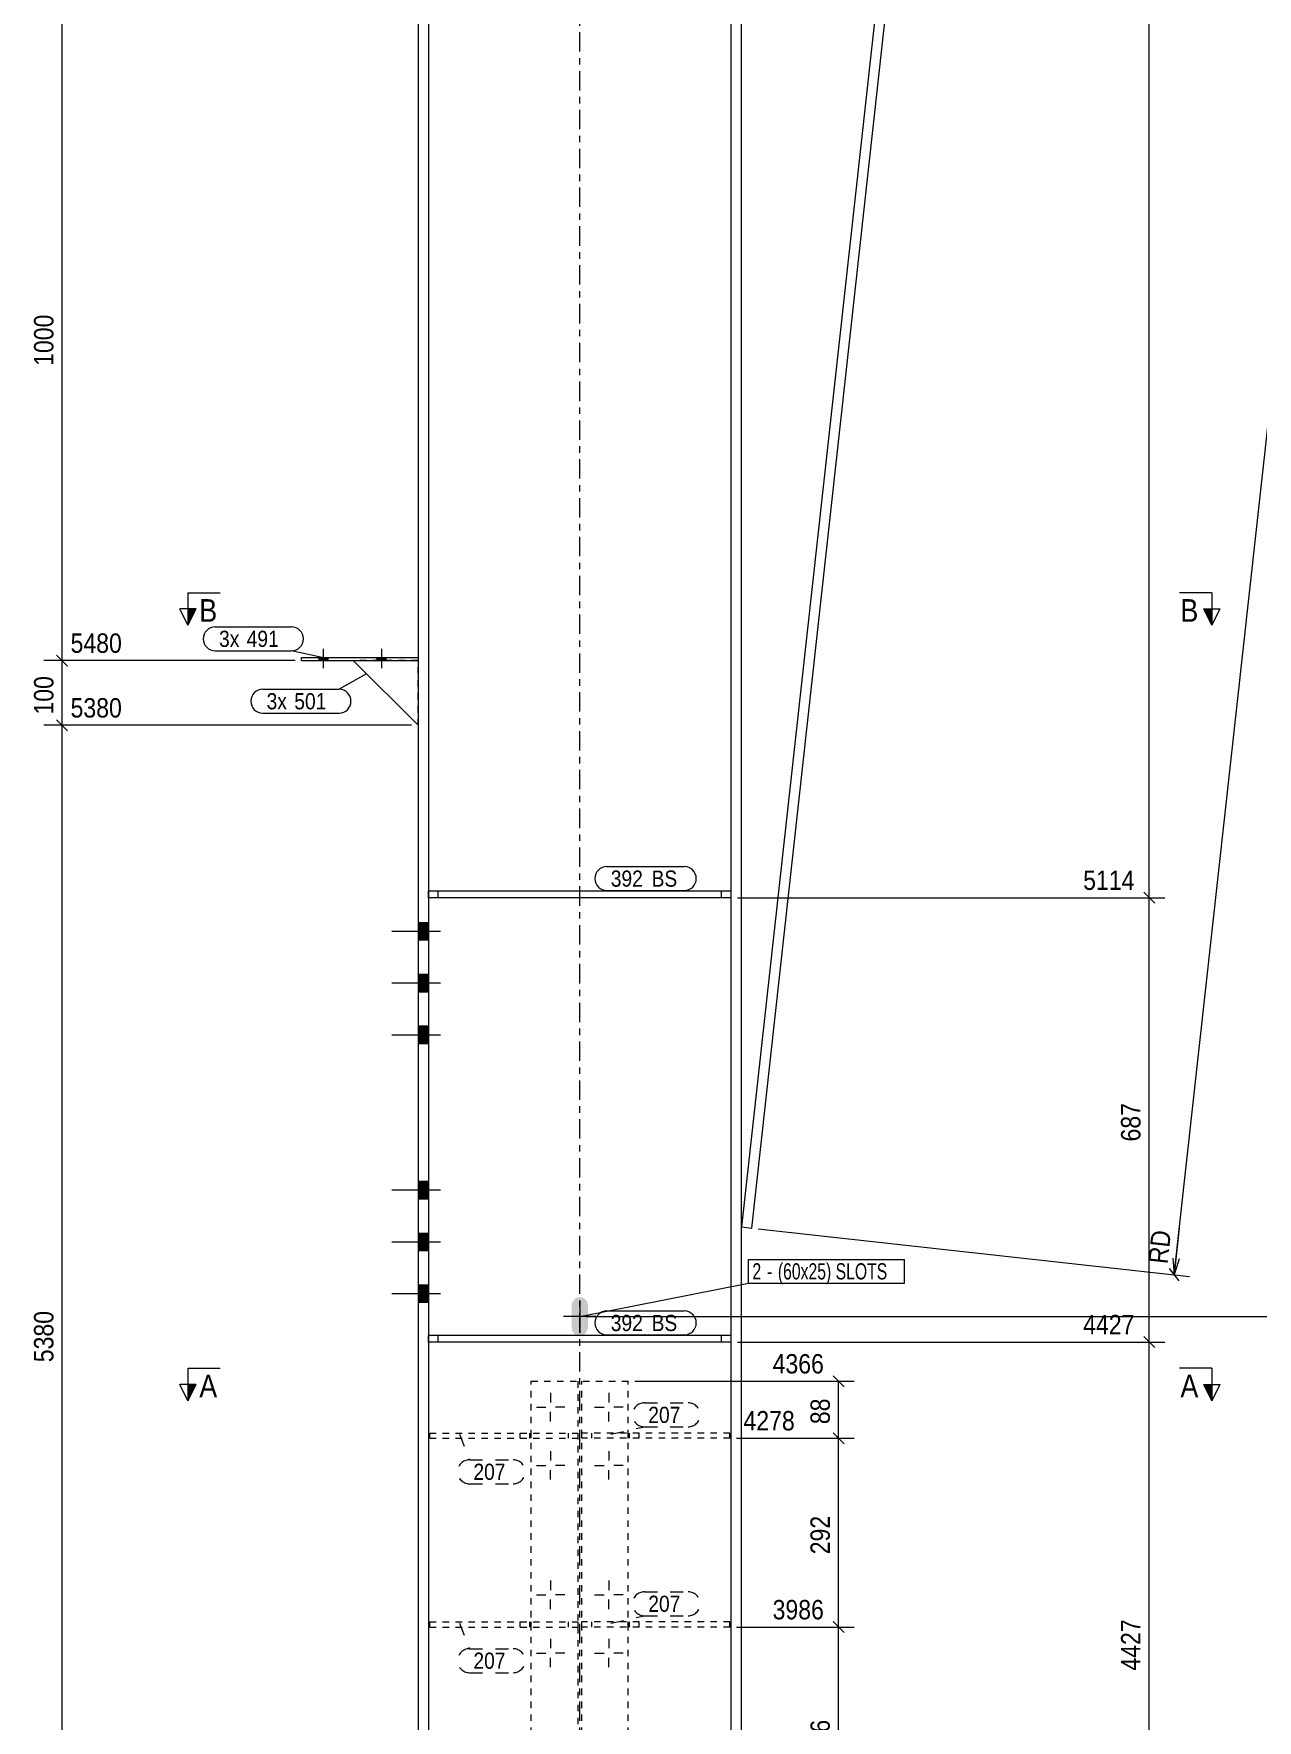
# Model space of a CAD drawing. Header units: millimetres. Extents: x 2 to 579, y 1 to 825.
# Drawn here: x 183 to 372.1, y 132.8 to 393.4 of the extents above; entities that cross this region are included whole.
import ezdxf

# ---------------------------------------------------------------- set-up
doc = ezdxf.new("R2010")
doc.units = ezdxf.units.MM
for name, pattern in [('XKITLINE00', [0]), ('XKITLINE01', [4, 1, -1, 1, -1]), ('XKITLINE02', [4, 2, -2]), ('XKITLINE03', [6, 3, -1, 1, -1])]:
    doc.linetypes.add(name, pattern=pattern)
for name, color, linetype, lineweight in [('Bolt', 3, 'Continuous', 0), ('BoltMark', 7, 'Continuous', 0), ('Dimensions', 7, 'Continuous', 0), ('Part', 2, 'Continuous', 0), ('PartMark', 7, 'Continuous', 0), ('Section', 6, 'Continuous', 0)]:
    doc.layers.add(name, color=color, linetype=linetype, lineweight=lineweight)
doc.styles.add('ARIAL', font='ARIAL.TTF')
doc.styles.add('ARIAL_NARROW', font='ARIALN.TTF')

# ---------------------------------------------------------------- blocks, each defined once
blk = doc.blocks.new('*A10')
at = {"layer": 'Bolt'}
for points in [[(243.95, 253.33), (242.35, 253.33), (242.35, 256.03), (243.95, 256.03)], [(243.95, 253.33), (242.35, 253.33), (242.35, 256.03), (243.95, 256.03)], [(243.95, 245.33), (242.35, 245.33), (242.35, 248.03), (243.95, 248.03)], [(243.95, 245.33), (242.35, 245.33), (242.35, 248.03), (243.95, 248.03)], [(243.95, 237.33), (242.35, 237.33), (242.35, 240.03), (243.95, 240.03)], [(243.95, 237.33), (242.35, 237.33), (242.35, 240.03), (243.95, 240.03)], [(243.95, 213.33), (242.35, 213.33), (242.35, 216.03), (243.95, 216.03)], [(243.95, 213.33), (242.35, 213.33), (242.35, 216.03), (243.95, 216.03)], [(243.95, 205.33), (242.35, 205.33), (242.35, 208.03), (243.95, 208.03)], [(243.95, 205.33), (242.35, 205.33), (242.35, 208.03), (243.95, 208.03)], [(243.95, 197.33), (242.35, 197.33), (242.35, 200.03), (243.95, 200.03)], [(243.95, 197.33), (242.35, 197.33), (242.35, 200.03), (243.95, 200.03)]]:
    blk.add_hatch(color=3, dxfattribs=at).paths.add_polyline_path(points, flags=17)
at = {"layer": 'Bolt', "color": 3, "linetype": 'XKITLINE00', "lineweight": 0}
for p, q in [((243.95, 256.03), (242.35, 256.03)), ((243.95, 256.03), (242.35, 256.03)), ((245.8, 254.68), (238.3, 254.68)), ((245.8, 254.68), (238.3, 254.68)), ((243.95, 253.33), (242.35, 253.33)), ((243.95, 253.33), (242.35, 253.33)), ((243.95, 248.03), (242.35, 248.03)), ((243.95, 248.03), (242.35, 248.03)), ((245.8, 246.68), (238.3, 246.68)), ((245.8, 246.68), (238.3, 246.68)), ((243.95, 245.33), (242.35, 245.33)), ((243.95, 245.33), (242.35, 245.33)), ((243.95, 240.03), (242.35, 240.03)), ((243.95, 240.03), (242.35, 240.03)), ((245.8, 238.68), (238.3, 238.68)), ((245.8, 238.68), (238.3, 238.68)), ((243.95, 237.33), (242.35, 237.33)), ((243.95, 237.33), (242.35, 237.33)), ((245.8, 214.68), (238.3, 214.68)), ((245.8, 214.68), (238.3, 214.68)), ((243.95, 216.03), (242.35, 216.03)), ((243.95, 216.03), (242.35, 216.03)), ((243.95, 213.33), (242.35, 213.33)), ((243.95, 213.33), (242.35, 213.33)), ((245.8, 206.68), (238.3, 206.68)), ((245.8, 206.68), (238.3, 206.68)), ((243.95, 208.03), (242.35, 208.03)), ((243.95, 208.03), (242.35, 208.03)), ((243.95, 205.33), (242.35, 205.33)), ((243.95, 205.33), (242.35, 205.33)), ((245.8, 198.68), (238.3, 198.68)), ((245.8, 198.68), (238.3, 198.68)), ((243.95, 200.03), (242.35, 200.03)), ((243.95, 200.03), (242.35, 200.03)), ((243.95, 197.33), (242.35, 197.33)), ((243.95, 197.33), (242.35, 197.33))]:
    blk.add_line(p, q, dxfattribs=at)
blk = doc.blocks.new('*A11')
at = {"layer": 'Bolt'}
blk.add_hatch(color=3, dxfattribs=at).paths.add_polyline_path([(267.83, 192.27), (267.35, 192.17), (266.87, 192.27), (266.47, 192.54), (266.2, 192.94), (266.1, 193.42), (266.1, 196.92), (266.2, 197.4), (266.47, 197.8), (266.87, 198.07), (267.35, 198.17), (267.83, 198.07), (268.24, 197.8), (268.51, 197.4), (268.6, 196.92), (268.6, 193.42), (268.51, 192.94), (268.24, 192.54)], flags=17)
at = {"layer": 'Bolt', "color": 3, "linetype": 'XKITLINE00', "lineweight": 0}
for p, q in [((267.35, 197.67), (267.35, 192.67)), ((269.85, 195.17), (264.85, 195.17))]:
    blk.add_line(p, q, dxfattribs=at)
blk = doc.blocks.new('*A12')
at = {"layer": 'Bolt'}
for points in [[(227.05, 296.55), (227.05, 297.05), (228.45, 297.05), (228.45, 296.55)], [(227.05, 296.55), (227.05, 297.05), (228.45, 297.05), (228.45, 296.55)], [(236.05, 296.55), (236.05, 297.05), (237.45, 297.05), (237.45, 296.55)], [(236.05, 296.55), (236.05, 297.05), (237.45, 297.05), (237.45, 296.55)]]:
    blk.add_hatch(color=3, dxfattribs=at).paths.add_polyline_path(points, flags=17)
at = {"layer": 'Bolt', "color": 3, "linetype": 'XKITLINE00', "lineweight": 0}
for p, q in [((227.75, 295.39), (227.75, 298.39)), ((227.75, 295.39), (227.75, 298.39)), ((236.75, 295.39), (236.75, 298.39)), ((236.75, 295.39), (236.75, 298.39)), ((227.05, 296.55), (227.05, 297.05)), ((227.05, 296.55), (227.05, 297.05)), ((228.45, 296.55), (228.45, 297.05)), ((228.45, 296.55), (228.45, 297.05)), ((236.05, 296.55), (236.05, 297.05)), ((236.05, 296.55), (236.05, 297.05)), ((237.45, 296.55), (237.45, 297.05)), ((237.45, 296.55), (237.45, 297.05))]:
    blk.add_line(p, q, dxfattribs=at)
blk = doc.blocks.new('*A21')
at = {"layer": 'Bolt', "color": 3, "linetype": 'XKITLINE00', "lineweight": 0}
for p, q in [((262.85, 183.37), (262.85, 181.9)), ((271.85, 183.37), (271.85, 181.9)), ((260.65, 181.17), (262.12, 181.17)), ((262.85, 178.97), (262.85, 180.44)), ((265.05, 181.17), (263.59, 181.17)), ((269.65, 181.17), (271.12, 181.17)), ((271.85, 178.97), (271.85, 180.44)), ((274.05, 181.17), (272.59, 181.17)), ((260.65, 172.17), (262.12, 172.17)), ((262.85, 174.37), (262.85, 172.9)), ((265.05, 172.17), (263.59, 172.17)), ((269.65, 172.17), (271.12, 172.17)), ((271.85, 174.37), (271.85, 172.9)), ((274.05, 172.17), (272.59, 172.17)), ((262.85, 169.97), (262.85, 171.44)), ((271.85, 169.97), (271.85, 171.44)), ((262.85, 154.37), (262.85, 152.9)), ((271.85, 154.37), (271.85, 152.9)), ((260.65, 152.17), (262.12, 152.17)), ((262.85, 149.97), (262.85, 151.44)), ((265.05, 152.17), (263.59, 152.17)), ((269.65, 152.17), (271.12, 152.17)), ((271.85, 149.97), (271.85, 151.44)), ((274.05, 152.17), (272.59, 152.17)), ((262.85, 145.37), (262.85, 143.9)), ((271.85, 145.37), (271.85, 143.9)), ((260.65, 143.17), (262.12, 143.17)), ((262.85, 140.97), (262.85, 142.44)), ((265.05, 143.17), (263.59, 143.17)), ((269.65, 143.17), (271.12, 143.17)), ((271.85, 140.97), (271.85, 142.44)), ((274.05, 143.17), (272.59, 143.17))]:
    blk.add_line(p, q, dxfattribs=at)
blk = doc.blocks.new('*A23')
at = {"layer": 'Part', "color": 2, "linetype": 'XKITLINE00', "lineweight": 0}
for p, q in [((242.35, 643.97), (242.35, 126.67)), ((243.95, 642.85), (243.95, 126.67)), ((290.75, 126.67), (290.75, 610.14)), ((292.35, 126.67), (292.35, 609.02))]:
    blk.add_line(p, q, dxfattribs=at)
at = {"layer": 'Part', "color": 7, "linetype": 'XKITLINE03', "lineweight": 0}
blk.add_line((267.35, 126.67), (267.35, 636.5), dxfattribs=at)
blk = doc.blocks.new('*A24')
at = {"layer": 'Part', "color": 2, "linetype": 'XKITLINE00', "lineweight": 0}
blk.add_line((232.35, 296.55), (242.35, 286.55), dxfattribs=at)
at = {"layer": 'Part', "color": 7, "linetype": 'XKITLINE01', "lineweight": 0}
for p, q in [((242.35, 296.55), (232.35, 296.55)), ((242.35, 286.55), (242.35, 296.55))]:
    blk.add_line(p, q, dxfattribs=at)
blk = doc.blocks.new('*A25')
at = {"layer": 'Part', "color": 2, "linetype": 'XKITLINE00', "lineweight": 0}
for p, q in [((224.35, 296.55), (224.35, 297.05)), ((224.35, 297.05), (242.35, 297.05)), ((224.35, 296.55), (242.35, 296.55))]:
    blk.add_line(p, q, dxfattribs=at)
at = {"layer": 'Part', "color": 7, "linetype": 'XKITLINE01', "lineweight": 0}
blk.add_line((242.35, 297.05), (242.35, 296.55), dxfattribs=at)
blk = doc.blocks.new('*A36')
at = {"layer": 'Part', "color": 7, "linetype": 'XKITLINE01', "lineweight": 0}
blk.add_line((292.35, 209.02), (292.35, 607.55), dxfattribs=at)
at = {"layer": 'Part', "color": 2, "linetype": 'XKITLINE00', "lineweight": 0}
for p, q in [((333.33, 580.38), (292.35, 209.02)), ((293.94, 208.85), (334.83, 579.33)), ((292.35, 209.02), (293.94, 208.85))]:
    blk.add_line(p, q, dxfattribs=at)
blk = doc.blocks.new('*A38')
at = {"layer": 'Part', "color": 7, "linetype": 'XKITLINE01', "lineweight": 0}
for p, q in [((290.75, 260.91), (243.95, 260.91)), ((243.95, 260.91), (243.95, 259.91)), ((245.45, 259.91), (245.45, 260.91)), ((289.25, 259.91), (289.25, 260.91)), ((290.75, 259.91), (290.75, 260.91)), ((290.75, 259.91), (243.95, 259.91))]:
    blk.add_line(p, q, dxfattribs=at)
blk = doc.blocks.new('*A39')
at = {"layer": 'Part', "color": 2, "linetype": 'XKITLINE00', "lineweight": 0}
for p, q in [((290.75, 260.91), (243.95, 260.91)), ((290.75, 259.91), (243.95, 259.91))]:
    blk.add_line(p, q, dxfattribs=at)
at = {"layer": 'Part', "color": 7, "linetype": 'XKITLINE01', "lineweight": 0}
for p, q in [((243.95, 259.91), (243.95, 260.91)), ((245.45, 259.91), (245.45, 260.91)), ((289.25, 259.91), (289.25, 260.91)), ((290.75, 259.91), (290.75, 260.91))]:
    blk.add_line(p, q, dxfattribs=at)
blk = doc.blocks.new('*A40')
at = {"layer": 'Part', "color": 7, "linetype": 'XKITLINE01', "lineweight": 0}
for p, q in [((290.75, 192.23), (243.95, 192.23)), ((243.95, 192.23), (243.95, 191.23)), ((290.75, 191.23), (243.95, 191.23)), ((245.45, 191.23), (245.45, 192.23)), ((289.25, 191.23), (289.25, 192.23)), ((290.75, 191.23), (290.75, 192.23))]:
    blk.add_line(p, q, dxfattribs=at)
blk = doc.blocks.new('*A41')
at = {"layer": 'Part', "color": 2, "linetype": 'XKITLINE00', "lineweight": 0}
for p, q in [((290.75, 192.23), (243.95, 192.23)), ((290.75, 191.23), (243.95, 191.23))]:
    blk.add_line(p, q, dxfattribs=at)
at = {"layer": 'Part', "color": 7, "linetype": 'XKITLINE01', "lineweight": 0}
for p, q in [((243.95, 191.23), (243.95, 192.23)), ((245.45, 191.23), (245.45, 192.23)), ((289.25, 191.23), (289.25, 192.23)), ((290.75, 191.23), (290.75, 192.23))]:
    blk.add_line(p, q, dxfattribs=at)
blk = doc.blocks.new('*A43')
at = {"layer": 'Part', "color": 7, "linetype": 'XKITLINE03', "lineweight": 0}
for p, q in [((267.35, 126.67), (267.35, 195.17)), ((267.35, 101.57), (267.35, 126.57))]:
    blk.add_line(p, q, dxfattribs=at)
at = {"layer": 'Part', "color": 7, "linetype": 'XKITLINE01', "lineweight": 0}
for p, q in [((259.85, 126.67), (259.85, 185.17)), ((259.85, 185.17), (274.85, 185.17)), ((267.03, 185.17), (267.03, 126.67)), ((267.68, 126.67), (267.68, 185.17)), ((274.85, 126.67), (274.85, 185.17)), ((259.85, 111.57), (259.85, 126.57)), ((267.03, 126.57), (267.03, 111.57)), ((267.68, 111.57), (267.68, 126.57)), ((274.85, 111.57), (274.85, 126.57)), ((259.85, 111.57), (274.85, 111.57))]:
    blk.add_line(p, q, dxfattribs=at)
blk = doc.blocks.new('*A44')
at = {"layer": 'Part', "color": 7, "linetype": 'XKITLINE01', "lineweight": 0}
for p, q in [((290.55, 147.97), (267.68, 147.97)), ((267.68, 147.17), (267.68, 147.97)), ((290.55, 147.17), (267.68, 147.17)), ((269.18, 147.97), (269.18, 147.17)), ((274.85, 147.17), (274.85, 147.97)), ((275.05, 147.17), (275.05, 147.97)), ((276.55, 147.17), (276.55, 147.97)), ((290.55, 147.17), (290.55, 147.97))]:
    blk.add_line(p, q, dxfattribs=at)
blk = doc.blocks.new('*A45')
at = {"layer": 'Part', "color": 7, "linetype": 'XKITLINE01', "lineweight": 0}
for p, q in [((244.15, 147.97), (267.03, 147.97)), ((244.15, 147.17), (244.15, 147.97)), ((244.15, 147.17), (267.03, 147.17)), ((258.15, 147.17), (258.15, 147.97)), ((259.65, 147.17), (259.65, 147.97)), ((259.85, 147.17), (259.85, 147.97)), ((265.53, 147.97), (265.53, 147.17)), ((267.03, 147.97), (267.03, 147.17))]:
    blk.add_line(p, q, dxfattribs=at)
blk = doc.blocks.new('*A46')
at = {"layer": 'Part', "color": 7, "linetype": 'XKITLINE01', "lineweight": 0}
for p, q in [((290.55, 177.17), (267.68, 177.17)), ((267.68, 176.37), (267.68, 177.17)), ((290.55, 176.37), (267.68, 176.37)), ((269.18, 177.17), (269.18, 176.37)), ((274.85, 176.37), (274.85, 177.17)), ((275.05, 176.37), (275.05, 177.17)), ((276.55, 176.37), (276.55, 177.17)), ((290.55, 176.37), (290.55, 177.17))]:
    blk.add_line(p, q, dxfattribs=at)
blk = doc.blocks.new('*A47')
at = {"layer": 'Part', "color": 7, "linetype": 'XKITLINE01', "lineweight": 0}
for p, q in [((244.15, 177.17), (267.03, 177.17)), ((244.15, 176.37), (244.15, 177.17)), ((244.15, 176.37), (267.03, 176.37)), ((258.15, 176.37), (258.15, 177.17)), ((259.65, 176.37), (259.65, 177.17)), ((259.85, 176.37), (259.85, 177.17)), ((265.53, 177.17), (265.53, 176.37)), ((267.03, 177.17), (267.03, 176.37))]:
    blk.add_line(p, q, dxfattribs=at)
blk = doc.blocks.new('*A136')
at = {"layer": 'PartMark', "color": 7, "linetype": 'XKITLINE00', "lineweight": 0}
for p, q in [((271.54, 264.71), (283.5, 264.71)), ((271.54, 261.01), (283.5, 261.01))]:
    blk.add_line(p, q, dxfattribs=at)
for centre, start, end in [((271.54, 262.86), 90, 270), ((283.5, 262.86), 270, 90)]:
    blk.add_arc(centre, 1.85, start, end, dxfattribs=at)
at = {"layer": 'PartMark', "color": 3, "style": 'ARIAL', "width": 0.85}
for s, p in [('392', (272.14, 261.61)), ('BS', (278.45, 261.61))]:
    blk.add_text(s, height=2.5, dxfattribs=at).set_placement(p)
blk = doc.blocks.new('*A137')
at = {"layer": 'PartMark', "color": 7, "linetype": 'XKITLINE00', "lineweight": 0}
for p, q in [((271.54, 196.03), (283.5, 196.03)), ((271.54, 192.33), (283.5, 192.33))]:
    blk.add_line(p, q, dxfattribs=at)
for centre, start, end in [((271.54, 194.18), 90, 270), ((283.5, 194.18), 270, 90)]:
    blk.add_arc(centre, 1.85, start, end, dxfattribs=at)
at = {"layer": 'PartMark', "color": 3, "style": 'ARIAL', "width": 0.85}
for s, p in [('392', (272.14, 192.93)), ('BS', (278.45, 192.93))]:
    blk.add_text(s, height=2.5, dxfattribs=at).set_placement(p)
blk = doc.blocks.new('*A138')
at = {"layer": 'Section'}
for points in [[(208.04, 304.55), (206.79, 302.05), (206.79, 304.55)], [(365.04, 304.55), (365.04, 302.05), (363.79, 304.55)]]:
    blk.add_hatch(color=3, dxfattribs=at).paths.add_polyline_path(points, flags=17)
at = {"layer": 'Section', "color": 1, "linetype": 'XKITLINE00', "lineweight": 0}
for p, q in [((206.79, 307.05), (211.79, 307.05)), ((206.79, 307.05), (206.79, 302.05)), ((365.04, 307.05), (360.04, 307.05)), ((365.04, 307.05), (365.04, 302.05))]:
    blk.add_line(p, q, dxfattribs=at)
at = {"layer": 'Section', "color": 3, "linetype": 'XKITLINE00', "lineweight": 0}
for p, q in [((206.79, 302.05), (205.54, 304.55)), ((208.04, 304.55), (205.54, 304.55)), ((206.79, 302.05), (208.04, 304.55)), ((363.79, 304.55), (366.29, 304.55)), ((365.04, 302.05), (363.79, 304.55)), ((366.29, 304.55), (365.04, 302.05))]:
    blk.add_line(p, q, dxfattribs=at)
at = {"layer": 'Section', "color": 7, "style": 'ARIAL', "width": 0.85}
for p in [(208.54, 302.55), (360.18, 302.55)]:
    blk.add_text('B', height=3.5, dxfattribs=at).set_placement(p)
blk = doc.blocks.new('*A141')
at = {"layer": 'Section'}
for points in [[(208.04, 184.67), (206.79, 182.17), (206.79, 184.67)], [(365.04, 184.67), (365.04, 182.17), (363.79, 184.67)]]:
    blk.add_hatch(color=3, dxfattribs=at).paths.add_polyline_path(points, flags=17)
at = {"layer": 'Section', "color": 1, "linetype": 'XKITLINE00', "lineweight": 0}
for p, q in [((206.79, 187.17), (211.79, 187.17)), ((206.79, 187.17), (206.79, 182.17)), ((365.04, 187.17), (360.04, 187.17)), ((365.04, 187.17), (365.04, 182.17))]:
    blk.add_line(p, q, dxfattribs=at)
at = {"layer": 'Section', "color": 3, "linetype": 'XKITLINE00', "lineweight": 0}
for p, q in [((206.79, 182.17), (205.54, 184.67)), ((208.04, 184.67), (205.54, 184.67)), ((206.79, 182.17), (208.04, 184.67)), ((363.79, 184.67), (366.29, 184.67)), ((365.04, 182.17), (363.79, 184.67)), ((366.29, 184.67), (365.04, 182.17))]:
    blk.add_line(p, q, dxfattribs=at)
at = {"layer": 'Section', "color": 7, "style": 'ARIAL', "width": 0.85}
for p in [(208.54, 182.67), (360.18, 182.67)]:
    blk.add_text('A', height=3.5, dxfattribs=at).set_placement(p)
blk = doc.blocks.new('*A153')
at = {"layer": 'Dimensions', "color": 7, "linetype": 'XKITLINE00', "lineweight": 0}
for p, q in [((291.55, 147.17), (309.75, 147.17)), ((306.5, 148.02), (308.2, 146.32)), ((307.35, 111.57), (307.35, 147.17)), ((306.5, 112.42), (308.2, 110.72)), ((275.85, 111.57), (309.75, 111.57))]:
    blk.add_line(p, q, dxfattribs=at)
at = {"layer": 'Dimensions', "color": 3}
for p in [(307.35, 147.17), (307.35, 111.57)]:
    blk.add_point(p, dxfattribs=at)
at = {"layer": 'Dimensions', "color": 3, "style": 'ARIAL', "width": 0.85}
blk.add_text('3986', height=3, dxfattribs=at).set_placement((297.15, 148.37))
blk.add_text('3856', height=3, rotation=90.0002, dxfattribs=at).set_placement((306, 124.92))
blk = doc.blocks.new('*A154')
at = {"layer": 'Dimensions', "color": 7, "linetype": 'XKITLINE00', "lineweight": 0}
for p, q in [((291.55, 176.37), (309.75, 176.37)), ((306.5, 177.22), (308.2, 175.52)), ((307.35, 147.17), (307.35, 176.37)), ((291.55, 147.17), (309.75, 147.17)), ((306.5, 148.02), (308.2, 146.32))]:
    blk.add_line(p, q, dxfattribs=at)
at = {"layer": 'Dimensions', "color": 3}
for p in [(307.35, 176.37), (307.35, 147.17)]:
    blk.add_point(p, dxfattribs=at)
at = {"layer": 'Dimensions', "color": 3, "style": 'ARIAL', "width": 0.85}
blk.add_text('4278', height=3, dxfattribs=at).set_placement((292.65, 177.57))
blk.add_text('292', height=3, rotation=90.0002, dxfattribs=at).set_placement((306, 158.43))
blk = doc.blocks.new('*A155')
at = {"layer": 'Dimensions', "color": 7, "linetype": 'XKITLINE00', "lineweight": 0}
for p, q in [((275.85, 185.17), (309.75, 185.17)), ((306.5, 186.02), (308.2, 184.32)), ((307.35, 176.37), (307.35, 185.17)), ((291.55, 176.37), (309.75, 176.37)), ((306.5, 177.22), (308.2, 175.52))]:
    blk.add_line(p, q, dxfattribs=at)
at = {"layer": 'Dimensions', "color": 3}
for p in [(307.35, 185.17), (307.35, 176.37)]:
    blk.add_point(p, dxfattribs=at)
at = {"layer": 'Dimensions', "color": 3, "style": 'ARIAL', "width": 0.85}
blk.add_text('4366', height=3, dxfattribs=at).set_placement((297.15, 186.37))
blk.add_text('88', height=3, rotation=90.0002, dxfattribs=at).set_placement((306, 178.54))
blk = doc.blocks.new('*A160')
at = {"layer": 'Dimensions', "color": 7, "linetype": 'XKITLINE00', "lineweight": 0}
for p, q in [((414.5, 196.02), (416.2, 194.32)), ((268.35, 195.17), (417.75, 195.17)), ((415.35, 98.57), (415.35, 195.17)), ((414.5, 99.42), (416.2, 97.72)), ((293.35, 98.57), (417.75, 98.57))]:
    blk.add_line(p, q, dxfattribs=at)
at = {"layer": 'Dimensions', "color": 3}
for p in [(415.35, 195.17), (415.35, 98.57)]:
    blk.add_point(p, dxfattribs=at)
at = {"layer": 'Dimensions', "color": 3, "style": 'ARIAL', "width": 0.85}
blk.add_text('4466', height=3, dxfattribs=at).set_placement((405.15, 196.37))
blk.add_text('4466', height=3, rotation=90.0002, dxfattribs=at).set_placement((414, 142.42))
blk = doc.blocks.new('*A161')
at = {"layer": 'Dimensions', "color": 7, "linetype": 'XKITLINE00', "lineweight": 0}
blk.add_line((268.35, 195.17), (417.75, 195.17), dxfattribs=at)
blk = doc.blocks.new('*A163')
at = {"layer": 'Dimensions', "color": 7, "linetype": 'XKITLINE00', "lineweight": 0}
for p, q in [((291.75, 191.23), (357.75, 191.23)), ((354.5, 192.08), (356.2, 190.38)), ((355.35, 98.57), (355.35, 191.23)), ((354.5, 99.42), (356.2, 97.72)), ((293.35, 98.57), (357.75, 98.57))]:
    blk.add_line(p, q, dxfattribs=at)
at = {"layer": 'Dimensions', "color": 3}
for p in [(355.35, 191.23), (355.35, 98.57)]:
    blk.add_point(p, dxfattribs=at)
at = {"layer": 'Dimensions', "color": 3, "style": 'ARIAL', "width": 0.85}
blk.add_text('4427', height=3, dxfattribs=at).set_placement((345.15, 192.43))
blk.add_text('4427', height=3, rotation=90.0002, dxfattribs=at).set_placement((354, 140.45))
blk = doc.blocks.new('*A164')
at = {"layer": 'Dimensions', "color": 7, "linetype": 'XKITLINE00', "lineweight": 0}
for p, q in [((354.5, 260.76), (356.2, 259.06)), ((291.75, 259.91), (357.75, 259.91)), ((355.35, 191.23), (355.35, 259.91)), ((291.75, 191.23), (357.75, 191.23)), ((354.5, 192.08), (356.2, 190.38))]:
    blk.add_line(p, q, dxfattribs=at)
at = {"layer": 'Dimensions', "color": 3}
for p in [(355.35, 259.91), (355.35, 191.23)]:
    blk.add_point(p, dxfattribs=at)
at = {"layer": 'Dimensions', "color": 3, "style": 'ARIAL', "width": 0.85}
blk.add_text('5114', height=3, dxfattribs=at).set_placement((345.15, 261.11))
blk.add_text('687', height=3, rotation=90.0002, dxfattribs=at).set_placement((354, 222.23))
blk = doc.blocks.new('*A165')
at = {"layer": 'Dimensions', "color": 7, "linetype": 'XKITLINE00', "lineweight": 0}
for p, q in [((355.35, 259.91), (355.35, 643.97)), ((354.5, 260.76), (356.2, 259.06)), ((291.75, 259.91), (357.75, 259.91))]:
    blk.add_line(p, q, dxfattribs=at)
at = {"layer": 'Dimensions', "color": 3}
blk.add_point((355.35, 259.91), dxfattribs=at)
blk = doc.blocks.new('*A166')
at = {"layer": 'Dimensions', "color": 7, "linetype": 'XKITLINE00', "lineweight": 0}
for p, q in [((186.5, 287.39), (188.2, 285.7)), ((241.35, 286.55), (184.5, 286.55)), ((187.35, 98.57), (187.35, 286.55)), ((186.5, 99.42), (188.2, 97.72)), ((241.35, 98.57), (184.5, 98.57))]:
    blk.add_line(p, q, dxfattribs=at)
at = {"layer": 'Dimensions', "color": 3}
for p in [(187.35, 286.55), (187.35, 98.57)]:
    blk.add_point(p, dxfattribs=at)
at = {"layer": 'Dimensions', "color": 3, "style": 'ARIAL', "width": 0.85}
blk.add_text('5380', height=3, dxfattribs=at).set_placement((188.65, 287.75))
blk.add_text('5380', height=3, rotation=90.0002, dxfattribs=at).set_placement((186, 188.11))
blk = doc.blocks.new('*A167')
at = {"layer": 'Dimensions', "color": 7, "linetype": 'XKITLINE00', "lineweight": 0}
for p, q in [((186.5, 297.39), (188.2, 295.7)), ((223.35, 296.55), (184.5, 296.55)), ((187.35, 286.55), (187.35, 296.55)), ((186.5, 287.39), (188.2, 285.7)), ((241.35, 286.55), (184.5, 286.55))]:
    blk.add_line(p, q, dxfattribs=at)
at = {"layer": 'Dimensions', "color": 3}
for p in [(187.35, 296.55), (187.35, 286.55)]:
    blk.add_point(p, dxfattribs=at)
at = {"layer": 'Dimensions', "color": 3, "style": 'ARIAL', "width": 0.85}
blk.add_text('5480', height=3, dxfattribs=at).set_placement((188.65, 297.75))
blk.add_text('100', height=3, rotation=90.0002, dxfattribs=at).set_placement((186, 288.21))
blk = doc.blocks.new('*A168')
at = {"layer": 'Dimensions', "color": 7, "linetype": 'XKITLINE00', "lineweight": 0}
for p, q in [((241.35, 396.55), (184.5, 396.55)), ((186.5, 397.39), (188.2, 395.7)), ((187.35, 296.55), (187.35, 396.55)), ((186.5, 297.39), (188.2, 295.7)), ((223.35, 296.55), (184.5, 296.55))]:
    blk.add_line(p, q, dxfattribs=at)
at = {"layer": 'Dimensions', "color": 3}
for p in [(187.35, 396.55), (187.35, 296.55)]:
    blk.add_point(p, dxfattribs=at)
at = {"layer": 'Dimensions', "color": 3, "style": 'ARIAL', "width": 0.85}
blk.add_text('6480', height=3, dxfattribs=at).set_placement((188.65, 397.75))
blk.add_text('1000', height=3, rotation=90.0002, dxfattribs=at).set_placement((186, 342.1))
blk = doc.blocks.new('*A175')
at = {"layer": 'Dimensions', "color": 7, "linetype": 'XKITLINE00', "lineweight": 0}
for p, q in [((359.21, 201.64), (398.45, 557.22)), ((294.94, 208.74), (361.6, 201.38)), ((294.94, 208.74), (361.6, 201.38)), ((360, 208.82), (359.21, 201.64)), ((358.99, 204.18), (359.21, 201.64)), ((359.98, 204.07), (359.21, 201.64)), ((358.46, 202.58), (359.96, 200.71))]:
    blk.add_line(p, q, dxfattribs=at)
at = {"layer": 'Dimensions', "color": 3}
blk.add_point((359.21, 201.64), dxfattribs=at)
at = {"layer": 'Dimensions', "color": 7}
blk.add_point((359.21, 201.64), dxfattribs=at)
at = {"layer": 'Dimensions', "color": 3, "style": 'ARIAL', "width": 0.85}
blk.add_text('RD', height=3, rotation=83.7034, dxfattribs=at).set_placement((358.18, 203.21))
blk = doc.blocks.new('*A178')
at = {"layer": 'BoltMark', "color": 7, "linetype": 'XKITLINE00', "lineweight": 0}
for p, q in [((293.43, 204.01), (317.55, 204.01)), ((293.43, 200.31), (293.43, 204.01)), ((317.55, 200.31), (317.55, 204.01)), ((267.35, 195.17), (293.43, 200.31)), ((293.43, 200.31), (317.55, 200.31))]:
    blk.add_line(p, q, dxfattribs=at)
at = {"layer": 'BoltMark', "color": 3, "style": 'ARIAL_NARROW', "width": 0.85}
for s, p in [('2', (294.03, 200.91)), ('(60x25) SLOTS', (297.96, 200.91)), ('-', (296.3, 200.91))]:
    blk.add_text(s, height=2.5, dxfattribs=at).set_placement(p)
blk = doc.blocks.new('*A179')
at = {"layer": 'PartMark', "color": 7, "linetype": 'XKITLINE02', "lineweight": 0}
for p, q in [((248.76, 176.98), (250.31, 173.03)), ((250.31, 173.03), (257.07, 173.03)), ((250.31, 169.33), (257.07, 169.33))]:
    blk.add_line(p, q, dxfattribs=at)
for centre, start, end in [((250.31, 171.18), 90, 270), ((257.07, 171.18), 270, 90)]:
    blk.add_arc(centre, 1.85, start, end, dxfattribs=at)
at = {"layer": 'PartMark', "color": 3, "style": 'ARIAL', "width": 0.85}
blk.add_text('207', height=2.5, dxfattribs=at).set_placement((250.91, 169.93))
blk = doc.blocks.new('*A180')
at = {"layer": 'PartMark', "color": 7, "linetype": 'XKITLINE02', "lineweight": 0}
for p, q in [((277.34, 181.83), (284.1, 181.83)), ((272.14, 176.98), (277.34, 178.13)), ((277.34, 178.13), (284.1, 178.13))]:
    blk.add_line(p, q, dxfattribs=at)
for centre, start, end in [((277.34, 179.98), 90, 270), ((284.1, 179.98), 270, 90)]:
    blk.add_arc(centre, 1.85, start, end, dxfattribs=at)
at = {"layer": 'PartMark', "color": 3, "style": 'ARIAL', "width": 0.85}
blk.add_text('207', height=2.5, dxfattribs=at).set_placement((277.94, 178.73))
blk = doc.blocks.new('*A181')
at = {"layer": 'PartMark', "color": 7, "linetype": 'XKITLINE02', "lineweight": 0}
for p, q in [((248.76, 147.78), (250.31, 143.83)), ((250.31, 143.83), (257.07, 143.83)), ((250.31, 140.13), (257.07, 140.13))]:
    blk.add_line(p, q, dxfattribs=at)
for centre, start, end in [((250.31, 141.98), 90, 270), ((257.07, 141.98), 270, 90)]:
    blk.add_arc(centre, 1.85, start, end, dxfattribs=at)
at = {"layer": 'PartMark', "color": 3, "style": 'ARIAL', "width": 0.85}
blk.add_text('207', height=2.5, dxfattribs=at).set_placement((250.91, 140.73))
blk = doc.blocks.new('*A182')
at = {"layer": 'PartMark', "color": 7, "linetype": 'XKITLINE02', "lineweight": 0}
for p, q in [((277.34, 152.63), (284.1, 152.63)), ((272.14, 147.78), (277.34, 148.93)), ((277.34, 148.93), (284.1, 148.93))]:
    blk.add_line(p, q, dxfattribs=at)
for centre, start, end in [((277.34, 150.78), 90, 270), ((284.1, 150.78), 270, 90)]:
    blk.add_arc(centre, 1.85, start, end, dxfattribs=at)
at = {"layer": 'PartMark', "color": 3, "style": 'ARIAL', "width": 0.85}
blk.add_text('207', height=2.5, dxfattribs=at).set_placement((277.94, 149.53))
blk = doc.blocks.new('*A193')
at = {"layer": 'PartMark', "color": 7, "linetype": 'XKITLINE00', "lineweight": 0}
for p, q in [((211, 301.77), (222.79, 301.77)), ((211, 298.07), (222.79, 298.07)), ((227.98, 296.92), (222.79, 298.07))]:
    blk.add_line(p, q, dxfattribs=at)
for centre, start, end in [((211, 299.92), 90, 270), ((222.79, 299.92), 270, 90)]:
    blk.add_arc(centre, 1.85, start, end, dxfattribs=at)
at = {"layer": 'PartMark', "color": 3, "style": 'ARIAL', "width": 0.85}
for s, p in [('3x', (211.6, 298.67)), ('491', (215.87, 298.67))]:
    blk.add_text(s, height=2.5, dxfattribs=at).set_placement(p)
blk = doc.blocks.new('*A194')
at = {"layer": 'PartMark', "color": 7, "linetype": 'XKITLINE00', "lineweight": 0}
for p, q in [((218.35, 292.12), (230.14, 292.12)), ((234.38, 294.52), (230.14, 292.12)), ((218.35, 288.42), (230.14, 288.42))]:
    blk.add_line(p, q, dxfattribs=at)
for centre, start, end in [((218.35, 290.27), 90, 270), ((230.14, 290.27), 270, 90)]:
    blk.add_arc(centre, 1.85, start, end, dxfattribs=at)
at = {"layer": 'PartMark', "color": 3, "style": 'ARIAL', "width": 0.85}
for s, p in [('3x', (218.95, 289.02)), ('501', (223.23, 289.02))]:
    blk.add_text(s, height=2.5, dxfattribs=at).set_placement(p)

msp = doc.modelspace()

# ---------------------------------------------------------------- block references
at = {"lineweight": 0}
for name in ['*A165', '*A36', '*A11', '*A161', '*A175', '*A168', '*A138', '*A167', '*A193', '*A12', '*A25', '*A24', '*A194', '*A166', '*A136', '*A164', '*A38', '*A39', '*A10', '*A178', '*A160', '*A137', '*A43', '*A163', '*A40', '*A41', '*A155', '*A141', '*A21', '*A180', '*A154', '*A47', '*A179', '*A46', '*A182', '*A153', '*A45', '*A181', '*A44']:
    msp.add_blockref(name, (0, 0), dxfattribs=at)
at = {"layer": 'Part', "lineweight": 0}
msp.add_blockref('*A23', (0, 0), dxfattribs=at)

doc.saveas('drawing.dxf')
